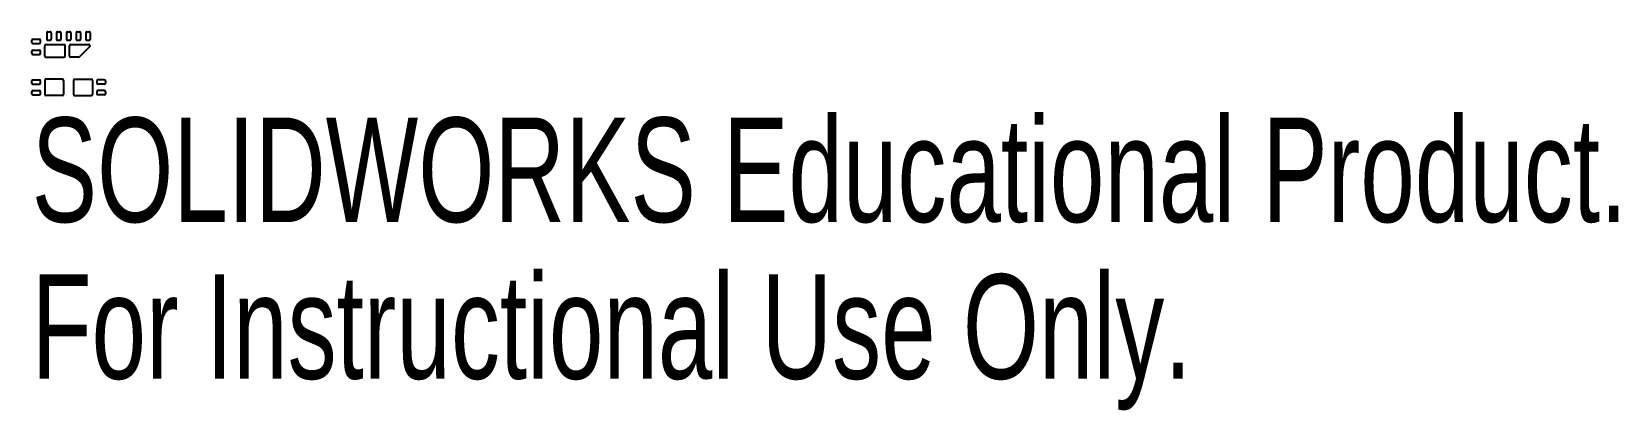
# Model space of a CAD drawing. Header units: millimetres. Extents: x -1.7 to 71.6, y -15.3 to 2.2.
import ezdxf

# ---------------------------------------------------------------- set-up
doc = ezdxf.new("R2010")
doc.units = ezdxf.units.MM
doc.styles.add('SLDTEXTSTYLE0', font='TXT', dxfattribs={"width": 0.7})

msp = doc.modelspace()

# ---------------------------------------------------------------- linework, layer by layer
at = {"color": 7, "linetype": 'Continuous'}
for p, q in [((-0.95, 2.2), (-0.85, 2.2)), ((-0.5, 2.2), (-0.4, 2.2)), ((-0.05, 2.2), (0.05, 2.2)), ((0.4, 2.2), (0.5, 2.2)), ((0.85, 2.2), (0.95, 2.2)), ((-1.7, 1.7), (-1.7, 1.8)), ((-1.65, 1.85), (-1.35, 1.85)), ((-1.65, 1.65), (-1.35, 1.65)), ((-1.3, 1.7), (-1.3, 1.8)), ((-1.1, 1.07), (-1.1, 1.55)), ((-1.05, 1.6), (-0.21, 1.6)), ((-1, 2.15), (-1, 1.85)), ((-0.95, 1.8), (-0.85, 1.8)), ((-0.8, 2.15), (-0.8, 1.85)), ((-0.55, 2.15), (-0.55, 1.85)), ((-0.5, 1.8), (-0.4, 1.8)), ((-0.35, 2.15), (-0.35, 1.85)), ((-0.16, 1.07), (-0.16, 1.55)), ((-0.1, 2.15), (-0.1, 1.85)), ((-0.05, 1.8), (0.05, 1.8)), ((0.04, 1.07), (0.04, 1.55)), ((0.09, 1.6), (0.93, 1.6)), ((0.1, 2.15), (0.1, 1.85)), ((0.35, 2.15), (0.35, 1.85)), ((0.4, 1.8), (0.5, 1.8)), ((0.965, 1.494), (0.506, 1.035)), ((0.55, 2.15), (0.55, 1.85)), ((0.8, 2.15), (0.8, 1.85)), ((0.85, 1.8), (0.95, 1.8)), ((0.98, 1.55), (0.98, 1.53)), ((1, 2.15), (1, 1.85)), ((-1.7, 1.2), (-1.7, 1.3)), ((-1.65, 1.35), (-1.35, 1.35)), ((-1.65, 1.15), (-1.35, 1.15)), ((-1.3, 1.2), (-1.3, 1.3)), ((-1.05, 1.02), (-0.21, 1.02)), ((0.47, 1.02), (0.09, 1.02)), ((-1.7, -0.175), (-1.7, -0.075)), ((-1.7, -0.675), (-1.7, -0.575)), ((-1.65, -0.025), (-1.35, -0.025)), ((-1.65, -0.225), (-1.35, -0.225)), ((-1.65, -0.525), (-1.35, -0.525)), ((-1.65, -0.725), (-1.35, -0.725)), ((-1.3, -0.175), (-1.3, -0.075)), ((-1.3, -0.675), (-1.3, -0.575)), ((-1.1, -0.052), (-1.1, -0.702)), ((-0.28, -0.002), (-1.05, -0.002)), ((-0.23, -0.052), (-0.23, -0.702)), ((0.23, -0.052), (0.23, -0.702)), ((0.28, -0.002), (1.05, -0.002)), ((1.1, -0.052), (1.1, -0.702)), ((1.3, -0.075), (1.3, -0.175)), ((1.3, -0.575), (1.3, -0.675)), ((1.65, -0.025), (1.35, -0.025)), ((1.65, -0.225), (1.35, -0.225)), ((1.65, -0.525), (1.35, -0.525)), ((1.65, -0.725), (1.35, -0.725)), ((1.7, -0.075), (1.7, -0.175)), ((1.7, -0.575), (1.7, -0.675)), ((-0.28, -0.752), (-1.05, -0.752)), ((0.28, -0.752), (1.05, -0.752))]:
    msp.add_line(p, q, dxfattribs=at)
for centre, start, end in [((-0.95, 2.15), 90, 180), ((-0.85, 2.15), 0, 90), ((-0.5, 2.15), 90, 180), ((-0.4, 2.15), 0, 90), ((-0.05, 2.15), 90, 180), ((0.05, 2.15), 0, 90), ((0.4, 2.15), 90, 180), ((0.5, 2.15), 0, 90), ((0.85, 2.15), 90, 180), ((0.95, 2.15), 0, 90), ((-1.65, 1.8), 90, 180), ((-1.65, 1.7), 180, 270), ((-1.35, 1.8), 0, 90), ((-1.35, 1.7), 270, 0), ((-1.05, 1.55), 90, 180), ((-0.95, 1.85), 180, 270), ((-0.85, 1.85), 270, 0), ((-0.5, 1.85), 180, 270), ((-0.4, 1.85), 270, 0), ((-0.21, 1.55), 0, 90), ((-0.05, 1.85), 180, 270), ((0.09, 1.55), 90, 180), ((0.05, 1.85), 270, 0), ((0.4, 1.85), 180, 270), ((0.5, 1.85), 270, 0), ((0.85, 1.85), 180, 270), ((0.93, 1.55), 0, 90), ((0.95, 1.85), 270, 0), ((0.93, 1.53), 315, 0), ((-1.65, 1.3), 90, 180), ((-1.65, 1.2), 180, 270), ((-1.35, 1.3), 0, 90), ((-1.35, 1.2), 270, 0), ((-1.05, 1.07), 180, 270), ((-0.21, 1.07), 270, 0), ((0.09, 1.07), 180, 270), ((0.47, 1.07), 270, 315), ((-1.65, -0.075), 90, 180), ((-1.65, -0.175), 180, 270), ((-1.65, -0.575), 90, 180), ((-1.65, -0.675), 180, 270), ((-1.35, -0.075), 0, 90), ((-1.35, -0.175), 270, 0), ((-1.35, -0.575), 0, 90), ((-1.35, -0.675), 270, 0), ((-1.05, -0.052), 90, 180), ((-1.05, -0.702), 180, 270), ((-0.28, -0.052), 0, 90), ((-0.28, -0.702), 270, 0), ((0.28, -0.052), 90, 180), ((0.28, -0.702), 180, 270), ((1.05, -0.052), 0, 90), ((1.05, -0.702), 270, 0), ((1.35, -0.075), 90, 180), ((1.35, -0.175), 180, 270), ((1.35, -0.575), 90, 180), ((1.35, -0.675), 180, 270), ((1.65, -0.075), 0, 90), ((1.65, -0.175), 270, 0), ((1.65, -0.575), 0, 90), ((1.65, -0.675), 270, 0)]:
    msp.add_arc(centre, 0.05, start, end, dxfattribs=at)

# ---------------------------------------------------------------- texts
at = {"color": 7, "linetype": 'Continuous', "char_height": 4.83362, "attachment_point": 1, "style": 'SLDTEXTSTYLE0'}
for s, insert in [('SOLIDWORKS Educational Product.', (-1.7, -1.772)), ('For Instructional Use Only.', (-1.7, -9.022))]:
    msp.add_mtext(s, dxfattribs=dict(at, insert=insert))

doc.saveas('drawing.dxf')
